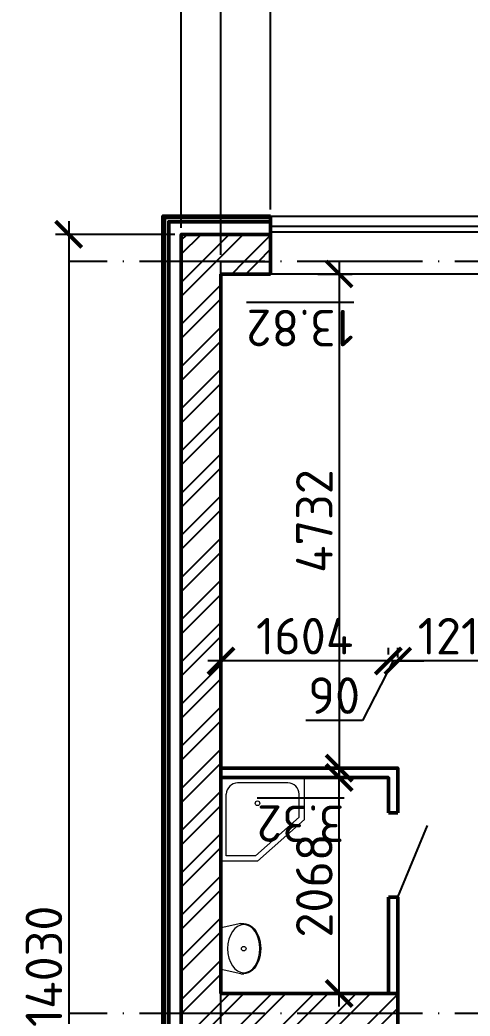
# Model space of a CAD drawing. Header units: millimetres. Extents: x -121275 to -95372, y 16759 to 40426.
# Drawn here: x -119697.7 to -119654.6, y 38768 to 38863.4 of the extents above; entities that cross this region are included whole.
import ezdxf

# ---------------------------------------------------------------- set-up
doc = ezdxf.new("R2010")
doc.units = ezdxf.units.MM
doc.header["$LTSCALE"] = 0.5
doc.linetypes.add('ACAD_ISO04W100', pattern=[30, 24, -3, 0, -3])
for name, color, linetype, lineweight in [('02', 5, 'Continuous', 18), ('АР-стены', 134, 'Continuous', 35), ('построения', 6, 'Continuous', 25), ('Сантехника', 255, 'Continuous', 15), ('ТОНКИЕе', 7, 'Continuous', 25)]:
    doc.layers.add(name, color=color, linetype=linetype, lineweight=lineweight)
for name, color, linetype in [('оси', 7, 'ACAD_ISO04W100'), ('размеры', 7, 'Continuous'), ('тонкие', 7, 'Continuous')]:
    doc.layers.add(name, color=color, linetype=linetype)
doc.styles.add('Наклонный', font='isocpeur.ttf', dxfattribs={"height": 3.5})
doc.dimstyles.new('СТРОИТЕЛЬНЫЙ', dxfattribs={"dimtxt": 3.5, "dimasz": 2.5, "dimexe": 1.25, "dimexo": 0.625, "dimtad": 1, "dimdec": 0, "dimlfac": 100, "dimdsep": 46, "dimtxsty": 'Наклонный', "dimblk1": 'ARCHTICK', "dimblk2": 'ARCHTICK', "dimsah": 1, "dimcen": 0, "dimdle": 1.25, "dimadec": 0, "dimazin": 0, "dimtfac": 0.75, "dimtdec": 0, "dimtmove": 0, "dimatfit": 3, "dimldrblk": 'ARCHTICK', "dimfxl": 1, "dimtolj": 1, "dimtzin": 0, "dimarcsym": 0})
pattern_1 = [(225, (-239619.492, 77178.1024), (2.02055763, -2.02055763), []), (225, (-239620.839, 77178.1024), (2.02055763, -2.02055763), [])]

# ---------------------------------------------------------------- blocks, each defined once
blk = doc.blocks.new('_ArchTick')
at = {"color": 0, "linetype": 'ByBlock', "const_width": 0.15}
blk.add_lwpolyline([(-0.5, -0.5), (0.5, 0.5)], dxfattribs=at)
blk = doc.blocks.new('*D1215')
at = {"layer": 'Defpoints', "color": 0, "transparency": 16777216}
for p in [(-119678.476, 38883.545), (-119678.476, 38840.303), (-119554.176, 38840.303)]:
    blk.add_point(p, dxfattribs=at)
at = {"layer": 'размеры', "color": 0, "lineweight": -2, "transparency": 16777216}
for p, q in [((-119678.476, 38840.928), (-119678.476, 38884.795)), ((-119554.176, 38840.928), (-119554.176, 38884.795)), ((-119552.926, 38883.545), (-119679.726, 38883.545))]:
    blk.add_line(p, q, dxfattribs=at)
at = {"layer": 'размеры', "color": 0, "lineweight": -2, "transparency": 16777216, "xscale": 2.5, "yscale": 2.5, "zscale": 2.5, "rotation": 180}
blk.add_blockref('_ArchTick', (-119678.476, 38883.545), dxfattribs=at)
at = {"layer": 'размеры', "color": 0, "lineweight": -2, "transparency": 16777216, "xscale": 2.5, "yscale": 2.5, "zscale": 2.5}
blk.add_blockref('_ArchTick', (-119554.176, 38883.545), dxfattribs=at)
at = {"layer": 'размеры', "color": 0, "transparency": 16777216, "insert": (-119616.326, 38885.92), "char_height": 3.5, "attachment_point": 5, "style": 'Наклонный'}
blk.add_mtext('\\A1;12430', dxfattribs=at)
blk = doc.blocks.new('ванна мал')
at = {"layer": 'Сантехника'}
for p, q in [((-800, 0), (0, 0)), ((-800, -350), (-800, 0)), ((0, -800), (0, 0)), ((-750, -50), (-158.8, -50)), ((-750, -331), (-750, -50)), ((-50, -640.7), (-50, -159.3)), ((-800, -350), (-400, -800)), ((-750, -331), (-377.5, -750)), ((-377.5, -750), (-158.8, -750)), ((-400, -800), (0, -800))]:
    blk.add_line(p, q, dxfattribs=at)
blk.add_circle((-245.8, -350), 22.1, dxfattribs=at)
for centre, start, end in [((-166.2, -166.2), 3.36243, 86.32813), ((-166.2, -633.8), 273.67187, 356.63757)]:
    blk.add_arc(centre, 116.4, start, end, dxfattribs=at)
blk = doc.blocks.new('A$C456D3840')
at = {"layer": 'Сантехника'}
for p, q in [((189.3, 480), (162.4, 480)), ((189.3, 480), (379.3, 440.1)), ((379.3, 39.9), (379.3, 440.1)), ((189.3, 0), (162.4, 0)), ((189.3, 0), (379.3, 39.9))]:
    blk.add_line(p, q, dxfattribs=at)
blk.add_circle((162.4, 240), 21.7, dxfattribs=at)
at = {"layer": 'Сантехника', "extrusion": (0, 0, -1)}
blk.add_ellipse((162.4, 240), major_axis=(0, -240), ratio=0.679586, start_param=0, end_param=3.141593, dxfattribs=at)
blk.add_ellipse((162.4, 240), major_axis=(0, -231.3), ratio=0.667472, dxfattribs=at)
blk = doc.blocks.new('*D1337')
at = {"layer": 'Defpoints', "color": 0, "transparency": 16777216}
for p in [(-119673.719, 38876.149), (-119673.719, 38844.653), (-119652.719, 38844.653)]:
    blk.add_point(p, dxfattribs=at)
at = {"layer": 'размеры', "color": 0, "lineweight": -2, "transparency": 16777216}
for p, q in [((-119673.719, 38845.278), (-119673.719, 38877.399)), ((-119652.719, 38845.278), (-119652.719, 38877.399)), ((-119651.469, 38876.149), (-119674.969, 38876.149))]:
    blk.add_line(p, q, dxfattribs=at)
at = {"layer": 'размеры', "color": 0, "lineweight": -2, "transparency": 16777216, "xscale": 2.5, "yscale": 2.5, "zscale": 2.5, "rotation": 180}
blk.add_blockref('_ArchTick', (-119673.719, 38876.149), dxfattribs=at)
at = {"layer": 'размеры', "color": 0, "lineweight": -2, "transparency": 16777216, "xscale": 2.5, "yscale": 2.5, "zscale": 2.5}
blk.add_blockref('_ArchTick', (-119652.719, 38876.149), dxfattribs=at)
at = {"layer": 'размеры', "color": 0, "transparency": 16777216, "insert": (-119663.219, 38878.524), "char_height": 3.5, "attachment_point": 5, "style": 'Наклонный'}
blk.add_mtext('\\A1;2100', dxfattribs=at)
blk = doc.blocks.new('*D1338')
at = {"layer": 'Defpoints', "color": 0, "transparency": 16777216}
for p in [(-119682.276, 38876.149), (-119673.719, 38844.653), (-119682.276, 38842.903)]:
    blk.add_point(p, dxfattribs=at)
at = {"layer": 'размеры', "color": 0, "lineweight": -2, "transparency": 16777216}
for p, q in [((-119682.276, 38843.528), (-119682.276, 38877.399)), ((-119673.719, 38845.278), (-119673.719, 38877.399)), ((-119672.469, 38876.149), (-119683.526, 38876.149))]:
    blk.add_line(p, q, dxfattribs=at)
at = {"layer": 'размеры', "color": 0, "lineweight": -2, "transparency": 16777216, "xscale": 2.5, "yscale": 2.5, "zscale": 2.5, "rotation": 180}
blk.add_blockref('_ArchTick', (-119682.276, 38876.149), dxfattribs=at)
at = {"layer": 'размеры', "color": 0, "lineweight": -2, "transparency": 16777216, "xscale": 2.5, "yscale": 2.5, "zscale": 2.5}
blk.add_blockref('_ArchTick', (-119673.719, 38876.149), dxfattribs=at)
at = {"layer": 'размеры', "color": 0, "transparency": 16777216, "insert": (-119677.998, 38878.524), "char_height": 3.5, "attachment_point": 5, "style": 'Наклонный'}
blk.add_mtext('\\A1;770', dxfattribs=at)
blk = doc.blocks.new('*D1361')
at = {"layer": 'Defpoints', "color": 0, "transparency": 16777216}
for p in [(-119682.276, 38842.903), (-119693.05, 38702.703), (-119682.276, 38702.703)]:
    blk.add_point(p, dxfattribs=at)
at = {"layer": 'размеры', "color": 0, "lineweight": -2, "transparency": 16777216}
for p, q in [((-119693.05, 38844.153), (-119693.05, 38701.453)), ((-119682.901, 38842.903), (-119694.3, 38842.903)), ((-119682.901, 38702.703), (-119694.3, 38702.703))]:
    blk.add_line(p, q, dxfattribs=at)
at = {"layer": 'размеры', "color": 0, "lineweight": -2, "transparency": 16777216, "xscale": 2.5, "yscale": 2.5, "zscale": 2.5}
for p, rotation in [((-119693.05, 38842.903), 90), ((-119693.05, 38702.703), 270)]:
    blk.add_blockref('_ArchTick', p, dxfattribs=dict(at, rotation=rotation))
at = {"layer": 'размеры', "color": 0, "transparency": 16777216, "insert": (-119695.425, 38772.803), "char_height": 3.5, "attachment_point": 5, "rotation": 90, "style": 'Наклонный'}
blk.add_mtext('\\A1;14030', dxfattribs=at)
blk = doc.blocks.new('*D1255')
at = {"layer": 'Defpoints', "color": 0, "transparency": 16777216}
for p in [(-119661.538, 38802.048), (-119661.538, 38801.744), (-119649.438, 38800.167)]:
    blk.add_point(p, dxfattribs=at)
at = {"layer": 'размеры', "color": 0, "lineweight": -2, "transparency": 16777216}
for p, q in [((-119661.538, 38802.369), (-119661.538, 38803.298)), ((-119649.438, 38800.792), (-119649.438, 38803.298)), ((-119648.188, 38802.048), (-119662.788, 38802.048))]:
    blk.add_line(p, q, dxfattribs=at)
at = {"layer": 'размеры', "color": 0, "lineweight": -2, "transparency": 16777216, "xscale": 2.5, "yscale": 2.5, "zscale": 2.5, "rotation": 180}
blk.add_blockref('_ArchTick', (-119661.538, 38802.048), dxfattribs=at)
at = {"layer": 'размеры', "color": 0, "lineweight": -2, "transparency": 16777216, "xscale": 2.5, "yscale": 2.5, "zscale": 2.5}
blk.add_blockref('_ArchTick', (-119649.438, 38802.048), dxfattribs=at)
at = {"layer": 'размеры', "color": 0, "transparency": 16777216, "insert": (-119655.488, 38804.423), "char_height": 3.5, "attachment_point": 5, "style": 'Наклонный'}
blk.add_mtext('\\A1;1210', dxfattribs=at)
blk = doc.blocks.new('*D1256')
at = {"layer": 'Defpoints', "color": 0, "transparency": 16777216}
for p in [(-119662.438, 38802.048), (-119662.438, 38802.048), (-119661.538, 38801.744)]:
    blk.add_point(p, dxfattribs=at)
at = {"layer": 'размеры', "color": 0, "lineweight": -2, "transparency": 16777216}
for p, q in [((-119662.438, 38802.673), (-119662.438, 38803.298)), ((-119661.538, 38802.369), (-119661.538, 38803.298)), ((-119662.438, 38802.048), (-119664.938, 38802.048)), ((-119661.988, 38802.048), (-119664.91, 38796.36)), ((-119661.538, 38802.048), (-119662.438, 38802.048)), ((-119661.538, 38802.048), (-119662.438, 38802.048)), ((-119661.538, 38802.048), (-119659.038, 38802.048)), ((-119664.91, 38796.36), (-119670.36, 38796.36))]:
    blk.add_line(p, q, dxfattribs=at)
at = {"layer": 'размеры', "color": 0, "lineweight": -2, "transparency": 16777216, "xscale": 2.5, "yscale": 2.5, "zscale": 2.5}
blk.add_blockref('_ArchTick', (-119662.438, 38802.048), dxfattribs=at)
at = {"layer": 'размеры', "color": 0, "lineweight": -2, "transparency": 16777216, "xscale": 2.5, "yscale": 2.5, "zscale": 2.5, "rotation": 180}
blk.add_blockref('_ArchTick', (-119661.538, 38802.048), dxfattribs=at)
at = {"layer": 'размеры', "color": 0, "transparency": 16777216, "insert": (-119667.635, 38798.735), "char_height": 3.5, "attachment_point": 5, "style": 'Наклонный'}
blk.add_mtext('\\A1;90', dxfattribs=at)
blk = doc.blocks.new('*D1257')
at = {"layer": 'Defpoints', "color": 0, "transparency": 16777216}
for p in [(-119678.477, 38804.141), (-119678.477, 38802.048), (-119662.438, 38802.048)]:
    blk.add_point(p, dxfattribs=at)
at = {"layer": 'размеры', "color": 0, "lineweight": -2, "transparency": 16777216}
for p, q in [((-119678.477, 38803.516), (-119678.477, 38800.798)), ((-119662.438, 38802.673), (-119662.438, 38803.298)), ((-119661.188, 38802.048), (-119679.727, 38802.048))]:
    blk.add_line(p, q, dxfattribs=at)
at = {"layer": 'размеры', "color": 0, "lineweight": -2, "transparency": 16777216, "xscale": 2.5, "yscale": 2.5, "zscale": 2.5, "rotation": 180}
blk.add_blockref('_ArchTick', (-119678.477, 38802.048), dxfattribs=at)
at = {"layer": 'размеры', "color": 0, "lineweight": -2, "transparency": 16777216, "xscale": 2.5, "yscale": 2.5, "zscale": 2.5}
blk.add_blockref('_ArchTick', (-119662.438, 38802.048), dxfattribs=at)
at = {"layer": 'размеры', "color": 0, "transparency": 16777216, "insert": (-119670.458, 38804.423), "char_height": 3.5, "attachment_point": 5, "style": 'Наклонный'}
blk.add_mtext('\\A1;1604', dxfattribs=at)
blk = doc.blocks.new('*D1445')
at = {"layer": 'Defpoints', "color": 0, "transparency": 16777216}
for p in [(-119667.156, 38790.886), (-119662.438, 38790.886), (-119662.438, 38770.203)]:
    blk.add_point(p, dxfattribs=at)
at = {"layer": 'размеры', "color": 0, "lineweight": -2, "transparency": 16777216}
for p, q in [((-119667.156, 38768.953), (-119667.156, 38792.136)), ((-119663.063, 38790.886), (-119668.406, 38790.886)), ((-119663.063, 38770.203), (-119668.406, 38770.203))]:
    blk.add_line(p, q, dxfattribs=at)
at = {"layer": 'размеры', "color": 0, "lineweight": -2, "transparency": 16777216, "xscale": 2.5, "yscale": 2.5, "zscale": 2.5}
for p, rotation in [((-119667.156, 38790.886), 90), ((-119667.156, 38770.203), 270)]:
    blk.add_blockref('_ArchTick', p, dxfattribs=dict(at, rotation=rotation))
at = {"layer": 'размеры', "color": 0, "transparency": 16777216, "insert": (-119669.531, 38780.545), "char_height": 3.5, "attachment_point": 5, "rotation": 90, "style": 'Наклонный'}
blk.add_mtext('\\A1;2068', dxfattribs=at)
blk = doc.blocks.new('*D1242')
at = {"layer": 'Defpoints', "color": 0, "transparency": 16777216}
for p in [(-119669.83, 38839.103), (-119669.829, 38791.786), (-119667.156, 38791.786)]:
    blk.add_point(p, dxfattribs=at)
at = {"layer": 'размеры', "color": 0, "lineweight": -2, "transparency": 16777216}
for p, q in [((-119667.156, 38840.353), (-119667.156, 38790.536)), ((-119669.205, 38839.103), (-119665.906, 38839.103)), ((-119669.204, 38791.786), (-119665.906, 38791.786))]:
    blk.add_line(p, q, dxfattribs=at)
at = {"layer": 'размеры', "color": 0, "lineweight": -2, "transparency": 16777216, "xscale": 2.5, "yscale": 2.5, "zscale": 2.5}
for p, rotation in [((-119667.156, 38839.103), 90), ((-119667.156, 38791.786), 270)]:
    blk.add_blockref('_ArchTick', p, dxfattribs=dict(at, rotation=rotation))
at = {"layer": 'размеры', "color": 0, "transparency": 16777216, "insert": (-119669.531, 38815.445), "char_height": 3.5, "attachment_point": 5, "rotation": 90, "style": 'Наклонный'}
blk.add_mtext('\\A1;4732', dxfattribs=at)

msp = doc.modelspace()

# ---------------------------------------------------------------- hatches: boundary and pattern name
at = {"layer": 'тонкие', "transparency": 33554687}
h = msp.add_hatch(dxfattribs=at)
h.set_pattern_fill('ANSI32', color=6, scale=0.3, angle=180)
h.set_pattern_definition(pattern_1)
h.paths.add_polyline_path([(-119589.715, 38702.703), (-119577.641, 38702.703), (-119577.641, 38705.303), (-119589.715, 38705.303)])
h.paths.add_polyline_path([(-119589.715, 38705.303), (-119577.641, 38705.303), (-119577.641, 38706.603), (-119589.715, 38706.603)])
h.paths.add_polyline_path([(-119619.945, 38705.303), (-119604.715, 38705.303), (-119604.715, 38706.602), (-119619.945, 38706.602)])
h.paths.add_polyline_path([(-119619.945, 38702.703), (-119617.076, 38702.703), (-119617.076, 38684.403), (-119613.276, 38684.403), (-119613.276, 38702.703), (-119604.715, 38702.703), (-119604.715, 38705.303), (-119619.945, 38705.303)])
h.paths.add_polyline_path([(-119655.6, 38702.703), (-119635.745, 38702.703), (-119635.745, 38705.303), (-119655.6, 38705.303)])
h.paths.add_polyline_path([(-119655.6, 38705.303), (-119635.745, 38705.303), (-119635.745, 38706.602), (-119642.851, 38706.602), (-119642.851, 38706.602), (-119643.751, 38706.602), (-119655.6, 38706.602)])
h.paths.add_polyline_path([(-119678.476, 38705.303), (-119671.4, 38705.303), (-119671.4, 38706.601), (-119678.276, 38706.601), (-119678.476, 38706.601)], flags=16)
h.paths.add_polyline_path([(-119678.476, 38688.403), (-119677.276, 38688.403), (-119677.276, 38702.703), (-119671.4, 38702.703), (-119671.4, 38705.303), (-119678.476, 38705.303)], flags=16)
h.paths.add_polyline_path([(-119682.276, 38702.703), (-119681.076, 38702.703), (-119681.076, 38688.403), (-119678.476, 38688.403), (-119678.476, 38705.303), (-119682.276, 38705.303)], flags=17)
h.paths.add_polyline_path([(-119682.276, 38705.585), (-119682.276, 38705.303), (-119682.276, 38702.703), (-119681.076, 38702.703), (-119681.076, 38688.403), (-119678.476, 38688.403), (-119677.276, 38688.403), (-119677.276, 38702.703), (-119671.4, 38702.703), (-119671.4, 38705.303), (-119671.4, 38706.601), (-119678.276, 38706.601), (-119678.476, 38706.601), (-119678.476, 38766.403), (-119661.538, 38766.403), (-119661.538, 38768.303), (-119682.276, 38768.303)])
h.paths.add_polyline_path([(-119678.476, 38768.303), (-119661.538, 38768.303), (-119661.538, 38770.203), (-119662.438, 38770.203), (-119678.476, 38770.203)])
h.paths.add_polyline_path([(-119682.276, 38768.303), (-119678.476, 38768.303), (-119678.476, 38770.203), (-119678.477, 38770.203), (-119678.477, 38839.103), (-119678.476, 38840.303), (-119682.276, 38840.303)])
h.paths.add_polyline_path([(-119682.276, 38840.303), (-119673.719, 38840.303), (-119673.719, 38842.903), (-119678.476, 38842.903), (-119682.276, 38842.903)])
h = msp.add_hatch(dxfattribs=at)
h.set_pattern_fill('ANSI32', color=6, scale=0.3, angle=180)
h.set_pattern_definition(pattern_1)
h.paths.add_polyline_path([(-119678.476, 38840.303), (-119678.476, 38839.103), (-119673.719, 38839.103), (-119673.719, 38840.303)])

# ---------------------------------------------------------------- linework, layer by layer
at = {"layer": 'оси', "color": 0}
for points in [[(-119402.479, 38840.303), (-119693.115, 38840.303)], [(-119678.476, 38684.058), (-119678.476, 38840.303)], [(-119402.479, 38768.303), (-119693.115, 38768.303)]]:
    msp.add_lwpolyline(points, dxfattribs=at)
at = {"layer": 'построения', "lineweight": 50}
for points in [[(-119673.719, 38842.903), (-119678.476, 38842.903), (-119682.276, 38842.903), (-119682.276, 38705.585), (-119682.276, 38705.303), (-119682.276, 38702.703), (-119681.076, 38702.703)], [(-119678.477, 38839.103), (-119678.477, 38770.203)], [(-119661.538, 38770.203), (-119678.477, 38770.203)]]:
    msp.add_lwpolyline(points, dxfattribs=at)
at = {"layer": 'ТОНКИЕе', "color": 6, "lineweight": 50}
for points in [[(-119681.076, 38700.953), (-119683.876, 38700.953), (-119684.026, 38700.953), (-119684.026, 38844.503), (-119684.026, 38844.653), (-119673.719, 38844.653)], [(-119673.719, 38844.653), (-119673.719, 38839.09)], [(-119681.076, 38701.103), (-119683.476, 38701.103), (-119683.876, 38701.103), (-119683.876, 38844.103), (-119683.876, 38844.503), (-119673.719, 38844.503)], [(-119681.076, 38701.503), (-119682.276, 38701.503), (-119683.476, 38701.503), (-119683.476, 38842.903), (-119683.476, 38844.103), (-119673.719, 38844.103)], [(-119673.719, 38839.101), (-119678.477, 38839.103)], [(-119675.341, 38839.103), (-119673.719, 38839.103)], [(-119661.538, 38787.522), (-119661.538, 38791.786), (-119678.477, 38791.786)], [(-119662.438, 38787.522), (-119662.438, 38790.886), (-119662.438, 38790.886), (-119678.477, 38790.886)], [(-119661.538, 38787.522), (-119662.438, 38787.522)], [(-119661.538, 38770.203), (-119662.438, 38770.203), (-119662.438, 38779.422)], [(-119661.538, 38779.422), (-119662.438, 38779.422)], [(-119662.42, 38779.422), (-119661.538, 38779.422)], [(-119661.538, 38770.203), (-119661.538, 38779.422)], [(-119661.538, 38766.403), (-119661.538, 38770.203)]]:
    msp.add_lwpolyline(points, dxfattribs=at)
at = {"layer": 'ТОНКИЕе', "color": 6}
for points in [[(-119652.719, 38839.082), (-119673.719, 38839.082), (-119673.719, 38844.653), (-119652.719, 38844.653), (-119652.719, 38843.653), (-119673.719, 38843.653), (-119673.719, 38843.153), (-119652.719, 38843.153)], [(-119673.719, 38840.303), (-119673.719, 38839.103), (-119678.476, 38839.103), (-119678.476, 38840.303), (-119673.719, 38840.303)], [(-119661.538, 38779.422), (-119658.68, 38786.292)]]:
    msp.add_lwpolyline(points, dxfattribs=at)

# ---------------------------------------------------------------- block references
at = {"layer": '02', "color": 0, "ltscale": 100, "xscale": 0.01, "yscale": 0.01, "zscale": 0.01, "rotation": 180}
msp.add_blockref('A$C456D3840', (-119674.667, 38776.9), dxfattribs=at)
at = {"layer": 'АР-стены', "color": 0, "xscale": 0.01, "yscale": 0.01, "zscale": 0.01, "rotation": 89.99999999999999}
msp.add_blockref('ванна мал', (-119678.474, 38790.883), dxfattribs=at)

# ---------------------------------------------------------------- texts
at = {"color": 7, "char_height": 3.5, "attachment_point": 1, "rotation": 180, "style": 'Наклонный'}
for s, insert in [('{\\fISOCPEUR|b1|i0|c204|p34;\\L13.82}', (-119665.744, 38832.182)), ('{\\fISOCPEUR|b1|i0|c204|p34;\\L3.32}', (-119666.667, 38784.721))]:
    msp.add_mtext_dynamic_manual_height_columns(s, width=11, gutter_width=35, heights=[0], dxfattribs=dict(at, insert=insert))

# ---------------------------------------------------------------- dimensions: what is measured, and where the dimension line sits
at = {"layer": 'размеры'}
dim = msp.add_linear_dim(base=(-119678.476, 38883.545), p1=(-119554.176, 38840.303), p2=(-119678.476, 38840.303), angle=180, dimstyle='СТРОИТЕЛЬНЫЙ', override={"dimtxsty": 'Наклонный', "dimtmove": 1}, dxfattribs=at)
dim.commit()
dim.dimension.update_dxf_attribs({"geometry": '*D1215', "text_midpoint": (-119616.326, 38885.92)})
at = {"layer": 'размеры', "color": 6}
dim = msp.add_linear_dim(base=(-119682.276, 38876.149), p1=(-119673.719, 38844.653), p2=(-119682.276, 38842.903), angle=180, text='770', dimstyle='СТРОИТЕЛЬНЫЙ', override={"dimtmove": 1}, dxfattribs=at)
dim.commit()
dim.dimension.update_dxf_attribs({"geometry": '*D1338', "text_midpoint": (-119677.998, 38878.524)})
for base, p1, p2, picture, middle in [((-119673.719, 38876.149), (-119652.719, 38844.653), (-119673.719, 38844.653), '*D1337', (-119663.219, 38878.524)), ((-119678.477, 38802.048), (-119662.438, 38802.048), (-119678.477, 38804.141), '*D1257', (-119670.458, 38804.423)), ((-119661.538, 38802.048), (-119649.438, 38800.167), (-119661.538, 38801.744), '*D1255', (-119655.488, 38804.423))]:
    dim = msp.add_linear_dim(base=base, p1=p1, p2=p2, angle=180, dimstyle='СТРОИТЕЛЬНЫЙ', override={"dimtmove": 1}, dxfattribs=at)
    dim.commit()
    dim.dimension.update_dxf_attribs({"geometry": picture, "text_midpoint": middle})
dim = msp.add_linear_dim(base=(-119693.05, 38702.703), p1=(-119682.276, 38842.903), p2=(-119682.276, 38702.703), angle=270, text='14030', dimstyle='СТРОИТЕЛЬНЫЙ', dxfattribs=at)
dim.commit()
dim.dimension.update_dxf_attribs({"geometry": '*D1361', "text_midpoint": (-119695.425, 38772.803)})
for base, p1, p2, picture, middle in [((-119667.156, 38791.786), (-119669.83, 38839.103), (-119669.829, 38791.786), '*D1242', (-119669.531, 38815.445)), ((-119667.156, 38790.886), (-119662.438, 38770.203), (-119662.438, 38790.886), '*D1445', (-119669.531, 38780.545))]:
    dim = msp.add_linear_dim(base=base, p1=p1, p2=p2, angle=270, dimstyle='СТРОИТЕЛЬНЫЙ', dxfattribs=at)
    dim.commit()
    dim.dimension.update_dxf_attribs({"geometry": picture, "text_midpoint": middle})
dim = msp.add_linear_dim(base=(-119662.438, 38802.048), p1=(-119661.538, 38801.744), p2=(-119662.438, 38802.048), angle=180, dimstyle='СТРОИТЕЛЬНЫЙ', override={"dimtmove": 1}, dxfattribs=at)
dim.commit()
dim.dimension.update_dxf_attribs({"geometry": '*D1256', "text_midpoint": (-119665.535, 38796.36), "dimtype": 160})

doc.saveas('drawing.dxf')
